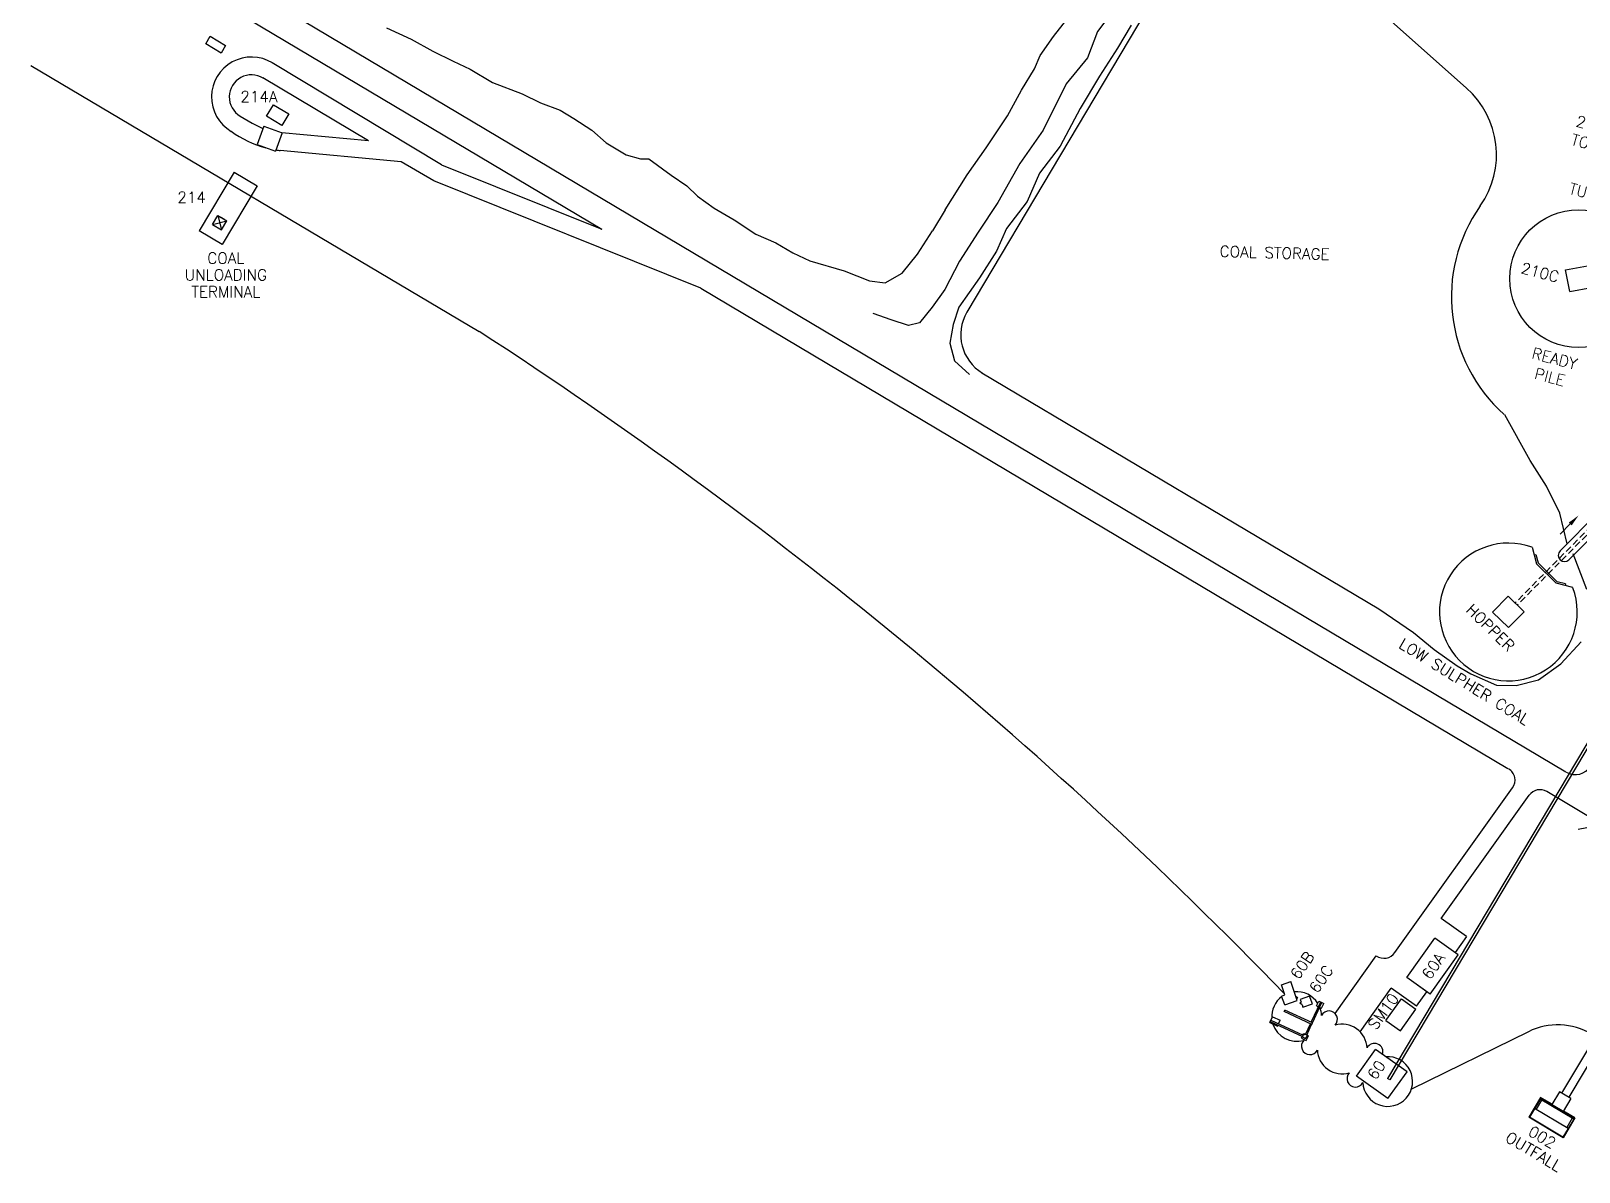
# Model space of a CAD drawing. Extents: x -16413 to 78405, y -232 to 83089.
# Drawn here: x -14616 to 6293, y 8460 to 23874 of the extents above; entities that cross this region are included whole.
import ezdxf
from ezdxf.enums import TextEntityAlignment as Align

# ---------------------------------------------------------------- set-up
doc = ezdxf.new("R2010")
doc.units = 0
doc.header["$LTSCALE"] = 350
doc.header["$MEASUREMENT"] = 0
doc.linetypes.add('CV1', pattern=[1, 1])
doc.linetypes.add('HIDDEN', pattern=[0.375, 0.25, -0.125])
doc.layers.add('BACKGROUND', color=7, linetype='CONTINUOUS')
doc.styles.add('SIMPLEX', font='SIMPLEX')
doc.styles.add('SITEMAS$0$SIMPLEX', font='SIMPLEX', dxfattribs={"width": 0.75})

msp = doc.modelspace()

# ---------------------------------------------------------------- linework, layer by layer
at = {"layer": 'BACKGROUND'}
for p, q in [((-14342, 26039), (6113, 13867)), ((-14526, 25730), (-6906, 21195)), ((-1973, 20075), (1186, 25383)), ((4770, 23104), (2219, 25379)), ((12831, 25057), (3707, 9726)), ((12868, 25048), (3738, 9708)), ((72, 24241), (-213, 23866)), ((-9813, 23918), (-9483, 23763)), ((-805, 23799), (-626, 24029)), ((-213, 23866), (-347, 23510)), ((243, 23951), (58, 23641)), ((-12255, 23699), (-12194, 23802)), ((-12049, 23576), (-12255, 23699)), ((-12194, 23802), (-11987, 23679)), ((-11987, 23679), (-12049, 23576)), ((-9483, 23763), (-9186, 23601)), ((-986, 23542), (-805, 23799)), ((58, 23641), (-183, 23262)), ((-9070, 22064), (-11356, 23443)), ((-9186, 23601), (-8914, 23467)), ((-8914, 23467), (-8684, 23358)), ((-1064, 23364), (-986, 23542)), ((-347, 23510), (-635, 23158)), ((-14616, 23409, -480), (-8563, 19815, -480)), ((-10055, 22390), (-11484, 23240)), ((-8684, 23358), (-8383, 23179)), ((-1237, 23073), (-1064, 23364)), ((-183, 23262), (-443, 22825)), ((-8383, 23179), (-7983, 23026)), ((-7983, 23026), (-7732, 22904)), ((-1428, 22729), (-1237, 23073)), ((-635, 23158), (-944, 22533)), ((-11433, 22721), (-11341, 22876)), ((-11341, 22876), (-11135, 22753)), ((-7732, 22904), (-7469, 22804)), ((-7469, 22804), (-7282, 22692)), ((-443, 22825), (-714, 22317)), ((-11791, 22725), (-11629, 22629)), ((-11473, 22587), (-11563, 22339)), ((-11473, 22587), (-11224, 22497)), ((-11227, 22599), (-11433, 22721)), ((-11135, 22753), (-11227, 22599)), ((-7282, 22692), (-7039, 22534)), ((-1714, 22295), (-1428, 22729)), ((-11224, 22497), (-11314, 22249)), ((-10055, 22390), (-11226, 22498)), ((-7039, 22534), (-6846, 22363)), ((-944, 22533), (-1259, 22082)), ((-11563, 22339), (-11314, 22249)), ((-9614, 22108), (-11248, 22259)), ((-6846, 22363), (-6576, 22202)), ((-6576, 22202), (-6385, 22145)), ((-1973, 21930), (-1714, 22295)), ((-714, 22317), (-993, 21954)), ((-11870, 21968), (-12343, 21172)), ((-11870, 21968), (-11561, 21784)), ((-9176, 21848), (-9614, 22108)), ((-9070, 22064), (-6906, 21195)), ((-6385, 22145), (-6271, 22147)), ((-6271, 22147), (-5968, 21925)), ((-1259, 22082), (-1555, 21558)), ((-11561, 21784), (-12034, 20988)), ((-5570, 20400), (-9176, 21848)), ((-5968, 21925), (-5756, 21784)), ((-5756, 21784), (-5615, 21644)), ((-2268, 21459), (-1973, 21930)), ((-993, 21954), (-1159, 21570)), ((-5615, 21644), (-5389, 21481)), ((-1555, 21558), (-1825, 21158)), ((-1159, 21570), (-1438, 21207)), ((-12166, 21259), (-12092, 21383)), ((-12092, 21383), (-11969, 21310)), ((-12092, 21383), (-12042, 21186)), ((-12051, 21359), (-12010, 21334)), ((-5389, 21481), (-5119, 21321)), ((-2268, 21459), (-2439, 21172)), ((-12034, 20988), (-12343, 21172)), ((-12166, 21259), (-11969, 21310)), ((-12166, 21259), (-12042, 21186)), ((-12042, 21186), (-11969, 21310)), ((-5119, 21321), (-4824, 21131)), ((-4824, 21131), (-4556, 21014)), ((-2640, 20857), (-2439, 21172)), ((-1825, 21158), (-2076, 20763)), ((-1438, 21207), (-1574, 20899)), ((-4556, 21014), (-4328, 20878)), ((-4328, 20878), (-4098, 20769)), ((-4098, 20769), (-3631, 20632)), ((-2848, 20601), (-2640, 20857)), ((-2076, 20763), (-2271, 20381)), ((-1574, 20899), (-1804, 20538)), ((6112, 20648), (6407, 20703)), ((-3631, 20632), (-3289, 20499)), ((-3289, 20499), (-3080, 20472)), ((-3080, 20472), (-2848, 20601)), ((-1804, 20538), (-2085, 20145)), ((6167, 20353), (6112, 20648)), ((-5570, 20400), (5332, 13912)), ((-5570, 20400), (5333, 13912)), ((-2271, 20381), (-2445, 20142)), ((6167, 20353), (6462, 20408)), ((-2445, 20142), (-2616, 19933)), ((-2085, 20145), (-2162, 19911)), ((-2997, 19973), (-3243, 20057)), ((-2763, 19896), (-2997, 19973)), ((-2616, 19933), (-2763, 19896)), ((-2162, 19911), (-2205, 19656)), ((-2205, 19656), (-2144, 19417)), ((-2144, 19417), (-1942, 19234)), ((-1773, 19257), (3588, 16067)), ((5632, 18071), (5290, 18687)), ((5855, 17724), (5632, 18071)), ((6035, 17359), (5855, 17724)), ((6133, 16947), (6035, 17359)), ((6548, 17366), (6037, 16850)), ((6173, 17214), (6037, 17076)), ((6667, 17247), (6156, 16732)), ((5658, 16899), (5719, 16675)), ((5686, 16797), (5709, 16804)), ((5709, 16804), (5741, 16688)), ((6398, 16329), (6215, 16813)), ((5719, 16675), (5984, 16413)), ((5741, 16688), (5996, 16434)), ((6208, 16354), (5984, 16413)), ((6112, 16404), (5996, 16434)), ((6112, 16404), (6106, 16380)), ((5337, 16238), (5126, 16025)), ((5550, 16027), (5337, 16238)), ((3588, 16067), (4057, 15749)), ((5339, 15814), (5126, 16025)), ((5550, 16027), (5339, 15814)), ((4057, 15749), (4338, 15518)), ((4338, 15518), (4649, 15300)), ((6048, 15325), (6322, 15623)), ((4649, 15300), (4831, 15192)), ((5747, 15108), (6048, 15325)), ((4831, 15192), (5180, 15038)), ((5444, 15031), (5747, 15108)), ((5180, 15038), (5444, 15031)), ((3805, 11424), (5395, 13648)), ((6421, 13265), (5858, 13600)), ((4430, 11885), (5619, 13550)), ((6280, 13092), (6396, 13116)), ((4772, 11641), (4430, 11885)), ((3965, 11089), (4345, 11621)), ((3965, 11089), (4345, 11621)), ((4662, 11395), (4345, 11621)), ((4772, 11641), (4618, 11426)), ((2997, 10602), (3555, 11382)), ((4282, 10863), (4662, 11395)), ((4282, 10863), (3965, 11089)), ((4238, 10894), (3965, 11089)), ((2273, 10988), (2398, 11032)), ((2321, 10853), (2273, 10988)), ((2487, 10779), (2398, 11032)), ((3337, 10355), (3757, 10943)), ((4098, 10699), (3757, 10943)), ((4098, 10699), (4238, 10894)), ((2276, 10837), (2321, 10853)), ((2318, 10719), (2276, 10837)), ((2318, 10719), (2487, 10779)), ((2467, 10837), (2493, 10813)), ((2553, 10717), (2523, 10742)), ((2654, 10838), (2526, 10792)), ((2526, 10792), (2539, 10754)), ((2553, 10717), (2563, 10687)), ((2563, 10687), (2692, 10732)), ((2692, 10732), (2654, 10838)), ((2675, 10483), (2804, 10758)), ((2691, 10475), (2820, 10751)), ((2749, 10704), (2779, 10770)), ((2749, 10704), (2781, 10689)), ((2779, 10770), (2812, 10754)), ((2781, 10689), (2814, 10674)), ((2812, 10754), (2844, 10739)), ((2814, 10674), (2844, 10739)), ((3685, 10507), (3894, 10800)), ((3894, 10800), (4089, 10660)), ((2117, 10480), (2154, 10558)), ((2117, 10480), (2220, 10431)), ((2123, 10493), (2557, 10290)), ((2131, 10510), (2565, 10307)), ((2154, 10558), (2257, 10510)), ((2234, 10461), (2257, 10510)), ((2309, 10627), (2319, 10649)), ((2684, 10452), (2309, 10627)), ((2694, 10474), (2319, 10649)), ((2598, 10319), (2665, 10461)), ((2684, 10452), (2694, 10474)), ((3685, 10507), (3880, 10367)), ((3880, 10367), (4089, 10660)), ((2220, 10431), (2227, 10445)), ((2544, 10267), (2556, 10291)), ((2544, 10267), (2577, 10252)), ((2565, 10307), (2557, 10290)), ((2557, 10290), (2580, 10271)), ((2563, 10308), (2575, 10332)), ((2598, 10319), (2565, 10307)), ((2575, 10332), (2599, 10321)), ((2577, 10252), (2609, 10236)), ((2580, 10271), (2594, 10265)), ((2594, 10265), (2603, 10268)), ((2615, 10311), (2598, 10319)), ((2603, 10268), (2610, 10282)), ((2609, 10236), (2640, 10302)), ((2615, 10311), (2610, 10282)), ((2615, 10311), (2681, 10453)), ((2615, 10313), (2640, 10302)), ((5609, 10356), (4030, 9581)), ((3287, 9756), (3545, 10117)), ((3970, 9813), (3545, 10117)), ((3712, 9452), (3287, 9756)), ((3738, 9708), (3707, 9726)), ((3712, 9452), (3970, 9813))]:
    msp.add_line(p, q, dxfattribs=at)
at = {"layer": 'BACKGROUND', "linetype": 'HIDDEN'}
for p, q in [((6736, 17466), (5429, 16147)), ((6766, 17437), (5458, 16118))]:
    msp.add_line(p, q, dxfattribs=at)
at = {"layer": 'BACKGROUND', "linetype": 'CV1'}
for p, q in [((7183, 11418), (6058, 9527)), ((7280, 11360), (6154, 9470)), ((5774, 9468), (5614, 9200)), ((5776, 9460), (5623, 9202)), ((5787, 9432), (5714, 9308)), ((6221, 9174), (5767, 9444)), ((5929, 9376), (5774, 9468)), ((6230, 9190), (5776, 9460)), ((6029, 9544), (5926, 9371)), ((6184, 9452), (6029, 9544)), ((6184, 9452), (6080, 9279)), ((6076, 8932), (5623, 9202)), ((6147, 9050), (5693, 9320)), ((6238, 9192), (6083, 9284)), ((6078, 8924), (5614, 9200)), ((6230, 9190), (6076, 8932)), ((6238, 9192), (6078, 8924)), ((6200, 9186), (6126, 9063))]:
    msp.add_line(p, q, dxfattribs=at)
at = {"layer": 'BACKGROUND'}
msp.add_circle((6287, 20528), 930, dxfattribs=at)
for centre, radius, start, end in [((-11637, 22982), 540, 58.6125, 239.2427), ((-11637, 22982), 300, 58.3688, 239.2432), ((3978, 22203), 1200, 324.7939, 48.6922), ((-11138, 23454), 960, 239.2432, 248.9431), ((-11078, 23677), 1428, 234.1933, 255.1654), ((-11078, 23677), 1428, 260.7328, 263.1486), ((6699, 20283), 2130, 144.7939, 228.3348), ((-1458, 19768), 600, 149.2433, 239.2429), ((-42609, -32668, -480), 62559, 44.10004, 57.02839), ((5338, 16026), 930, 69.8645, 224.8042), ((6096, 16791), 84, 135.2417, 315.2417), ((5338, 16026), 930, 224.8492, 20.6189), ((5248, 13753), 180, 324.4581, 59.2416), ((6243, 14069), 240, 239.2416, 329.2416), ((5766, 13445), 180, 59.2416, 144.4581), ((3659, 11529), 180, 234.4583, 324.4581), ((2479, 10561), 336, 31.8276, 95.6753), ((2479, 10561), 336, 126.7639, 184.098), ((2467, 10837), 36, 289.4583, 317.4661), ((2551, 10721), 36, 109.4583, 145.5603), ((2479, 10561), 336, 2.3746, 21.4206), ((2479, 10561), 336, 197.5495, 286.542), ((2916, 10522), 114, 316.6404, 152.2852), ((3094, 10122), 336, 2.3785, 106.5343), ((6005, 9548), 900, 59.2416, 116.1425), ((2658, 10161), 114, 136.6314, 332.2762), ((3094, 10122), 336, 182.3823, 286.5381), ((3531, 10083), 114, 342.8668, 152.2762), ((3709, 9683), 336, 182.3785, 94.2965), ((3273, 9722), 114, 136.6404, 332.2762)]:
    msp.add_arc(centre, radius, start, end, dxfattribs=at)
msp.add_solid([(6154, 17233), (6193, 17195), (6287, 17329)], dxfattribs=at)

# ---------------------------------------------------------------- texts
at = {"layer": 'BACKGROUND', "style": 'SIMPLEX'}
for s, p in [('214A', (-11537, 22912)), ('214', (-12446, 21552)), ('COAL', (-11984, 20731)), ('UNLOADING', (-11984, 20503)), ('TERMINAL', (-11984, 20275))]:
    msp.add_text(s, height=150, dxfattribs=at).set_placement(p, align=Align.CENTER)
for s, rotation, p in [('210A TRANSFER', 345.4222, (6239, 22589)), ('TOWER NO. 1', 345.4222, (6174, 22340)), ('TUNNEL', 345.4222, (6145, 21678)), ('60B', 55.8448, (2506, 11048)), ('60C', 55.8448, (2761, 10862)), ('SM10', 54, (3551, 10367))]:
    msp.add_text(s, height=150, rotation=rotation, dxfattribs=at).set_placement(p)
at = {"layer": 'BACKGROUND'}
for s, rotation, style, p in [('COAL STORAGE', 358.3362, 'SITEMAS$0$SIMPLEX', (2179, 20802)), ('210C', 345.4222, 'SIMPLEX', (5747, 20540)), ('READY', 345.4222, 'SIMPLEX', (5945, 19376)), ('PILE', 345.4222, 'SIMPLEX', (5880, 19127)), ('HOPPER', 315.7329, 'SIMPLEX', (5044, 15760)), ('LOW SULPHER COAL', 328.2749, 'SIMPLEX', (4707, 15020)), ('60A', 55.8448, 'SIMPLEX', (4387, 11200)), ('60', 55.8448, 'SIMPLEX', (3618, 9797)), ('002', 329.2416, 'SIMPLEX', (5757, 8867)), ('OUTFALL', 329.2416, 'SIMPLEX', (5642, 8671))]:
    msp.add_text(s, height=150, rotation=rotation, dxfattribs=dict(at, style=style)).set_placement(p, align=Align.CENTER)

doc.saveas('drawing.dxf')
